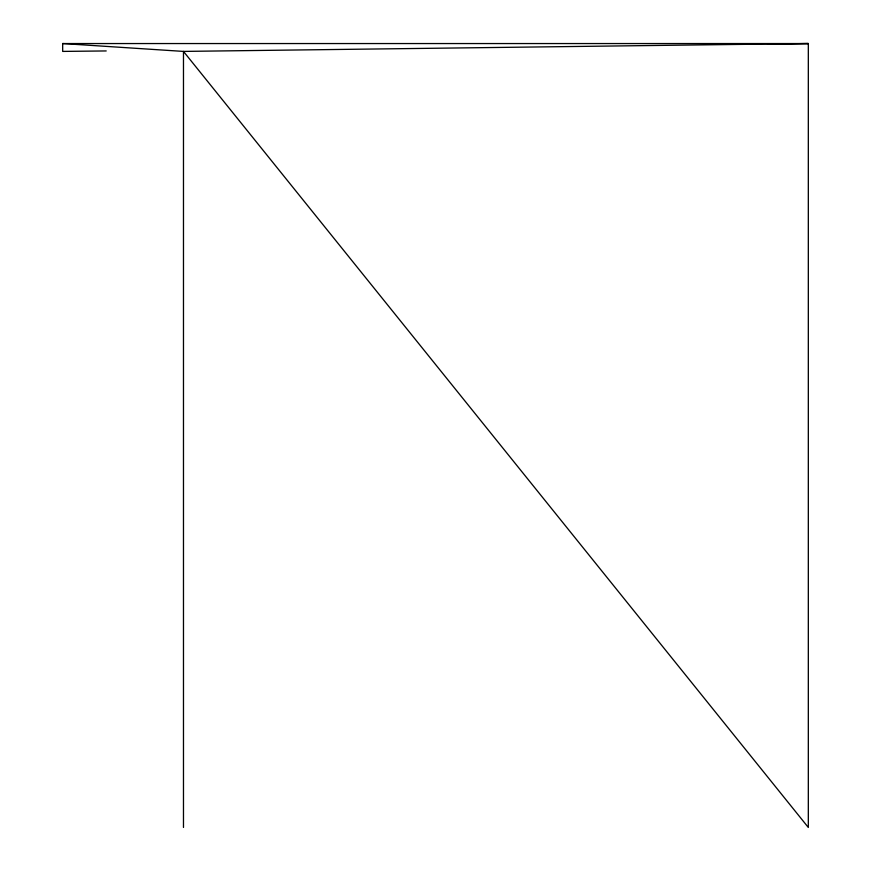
<?xml version="1.0" encoding="UTF-8"?>
<svg xmlns="http://www.w3.org/2000/svg" width="871" height="871" viewBox="0 0 871 871"><rect width="100%" height="100%" fill="white"/><g stroke="black" fill="none" stroke-linecap="round" stroke-linejoin="round"><path stroke-width="1.31" d="M106.218 50.943L62.679 51.411L62.679 43.55L808.321 43.55L808.321 827.45L183.476 51.411L62.679 43.55M767.503 43.986L808.321 43.55L183.476 51.411L183.476 827.45"/></g></svg>
